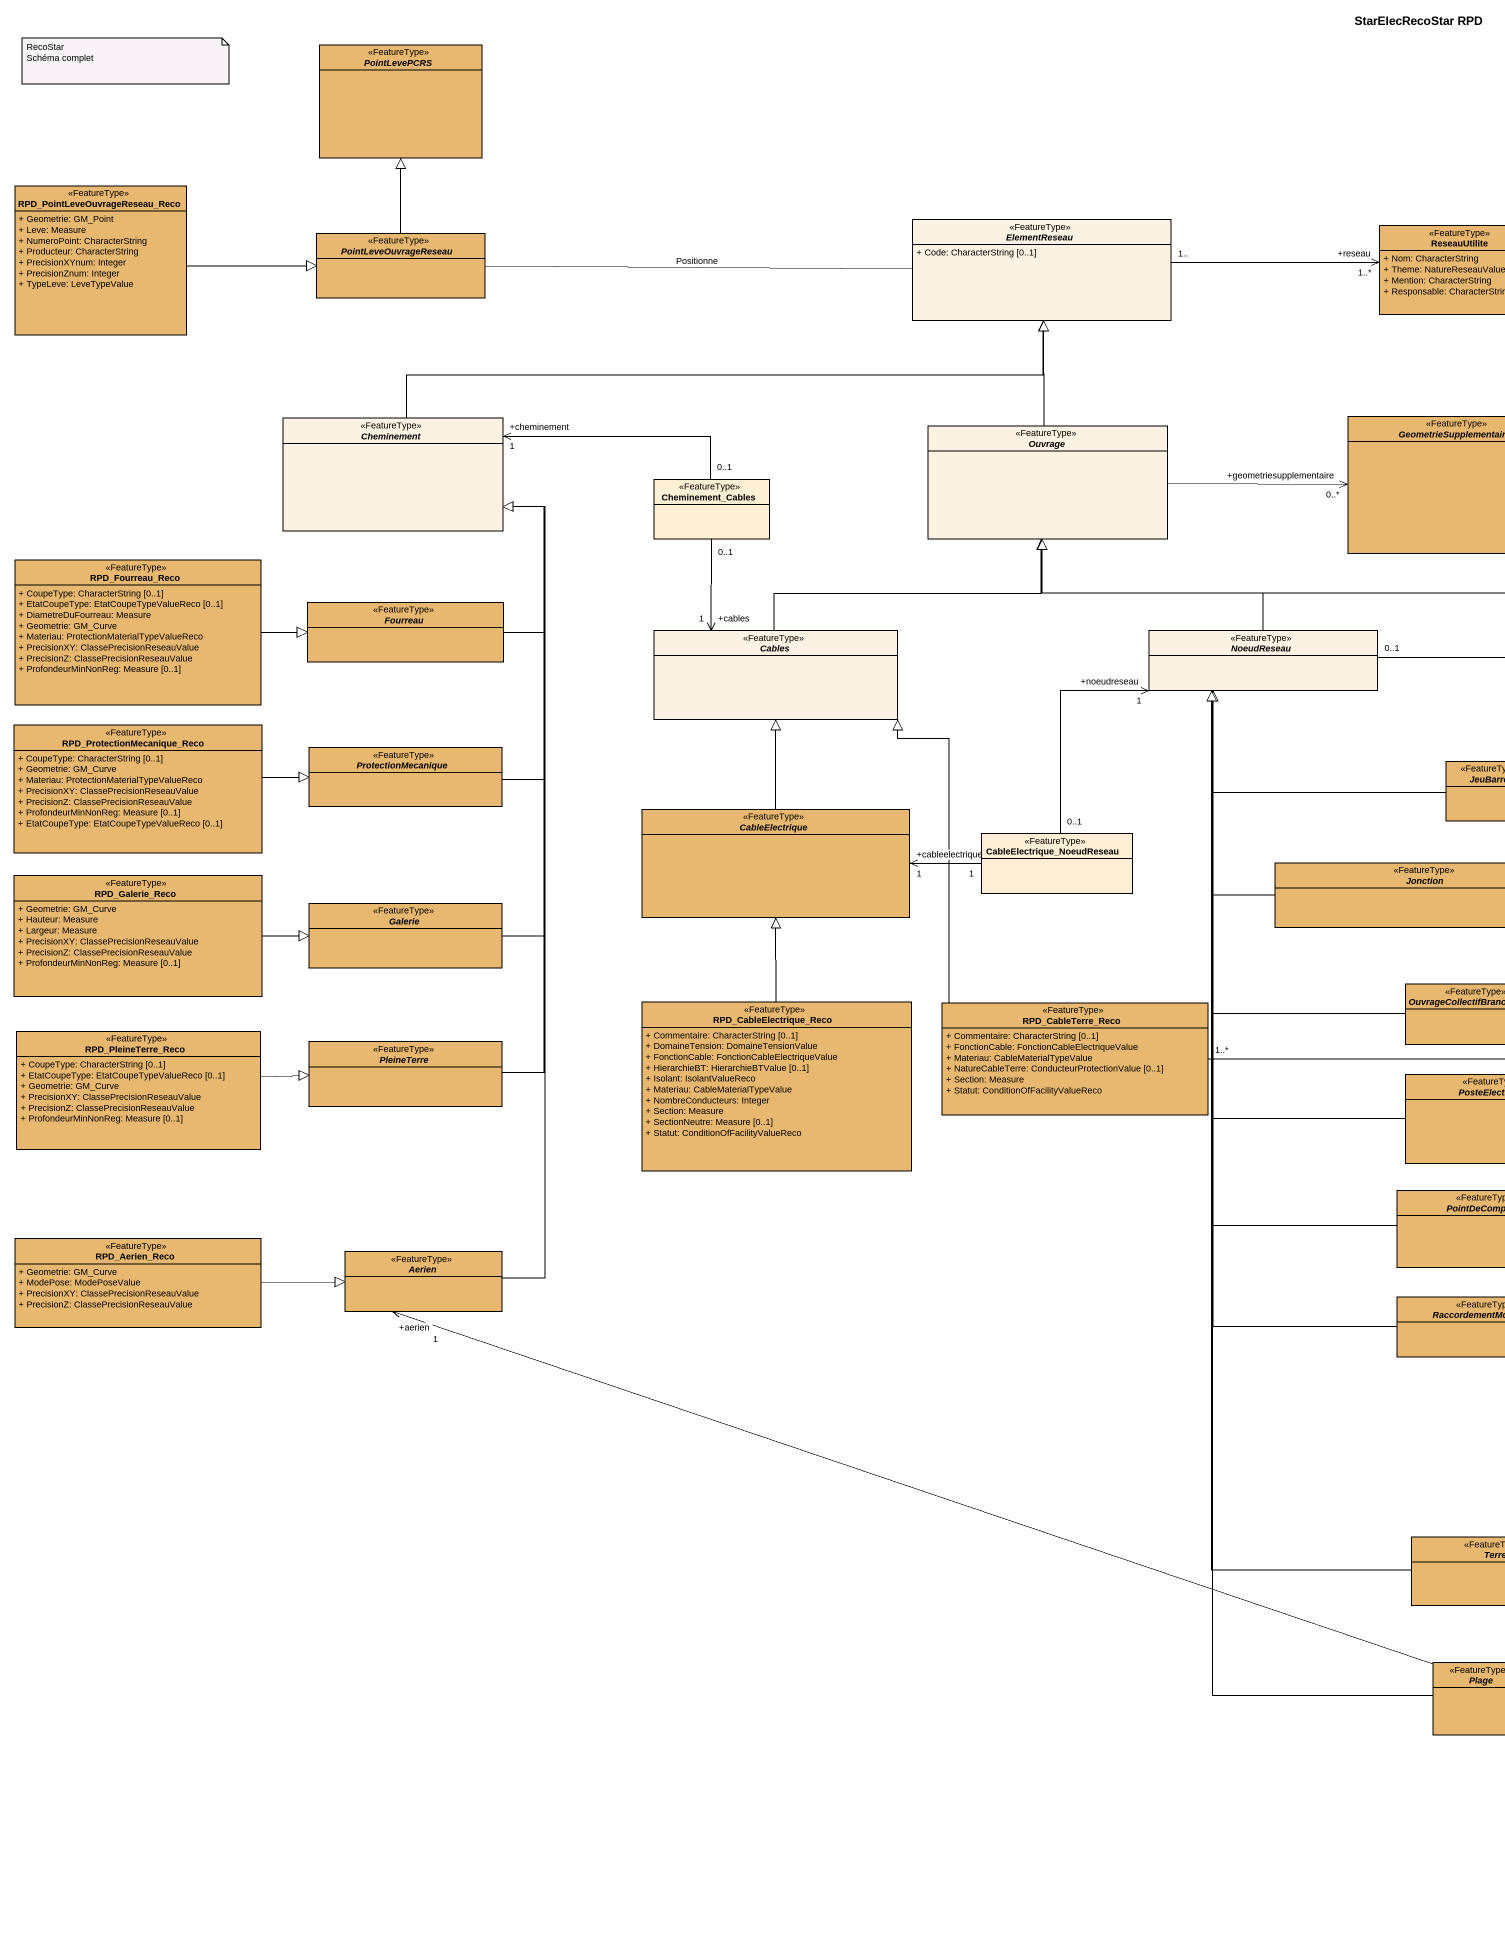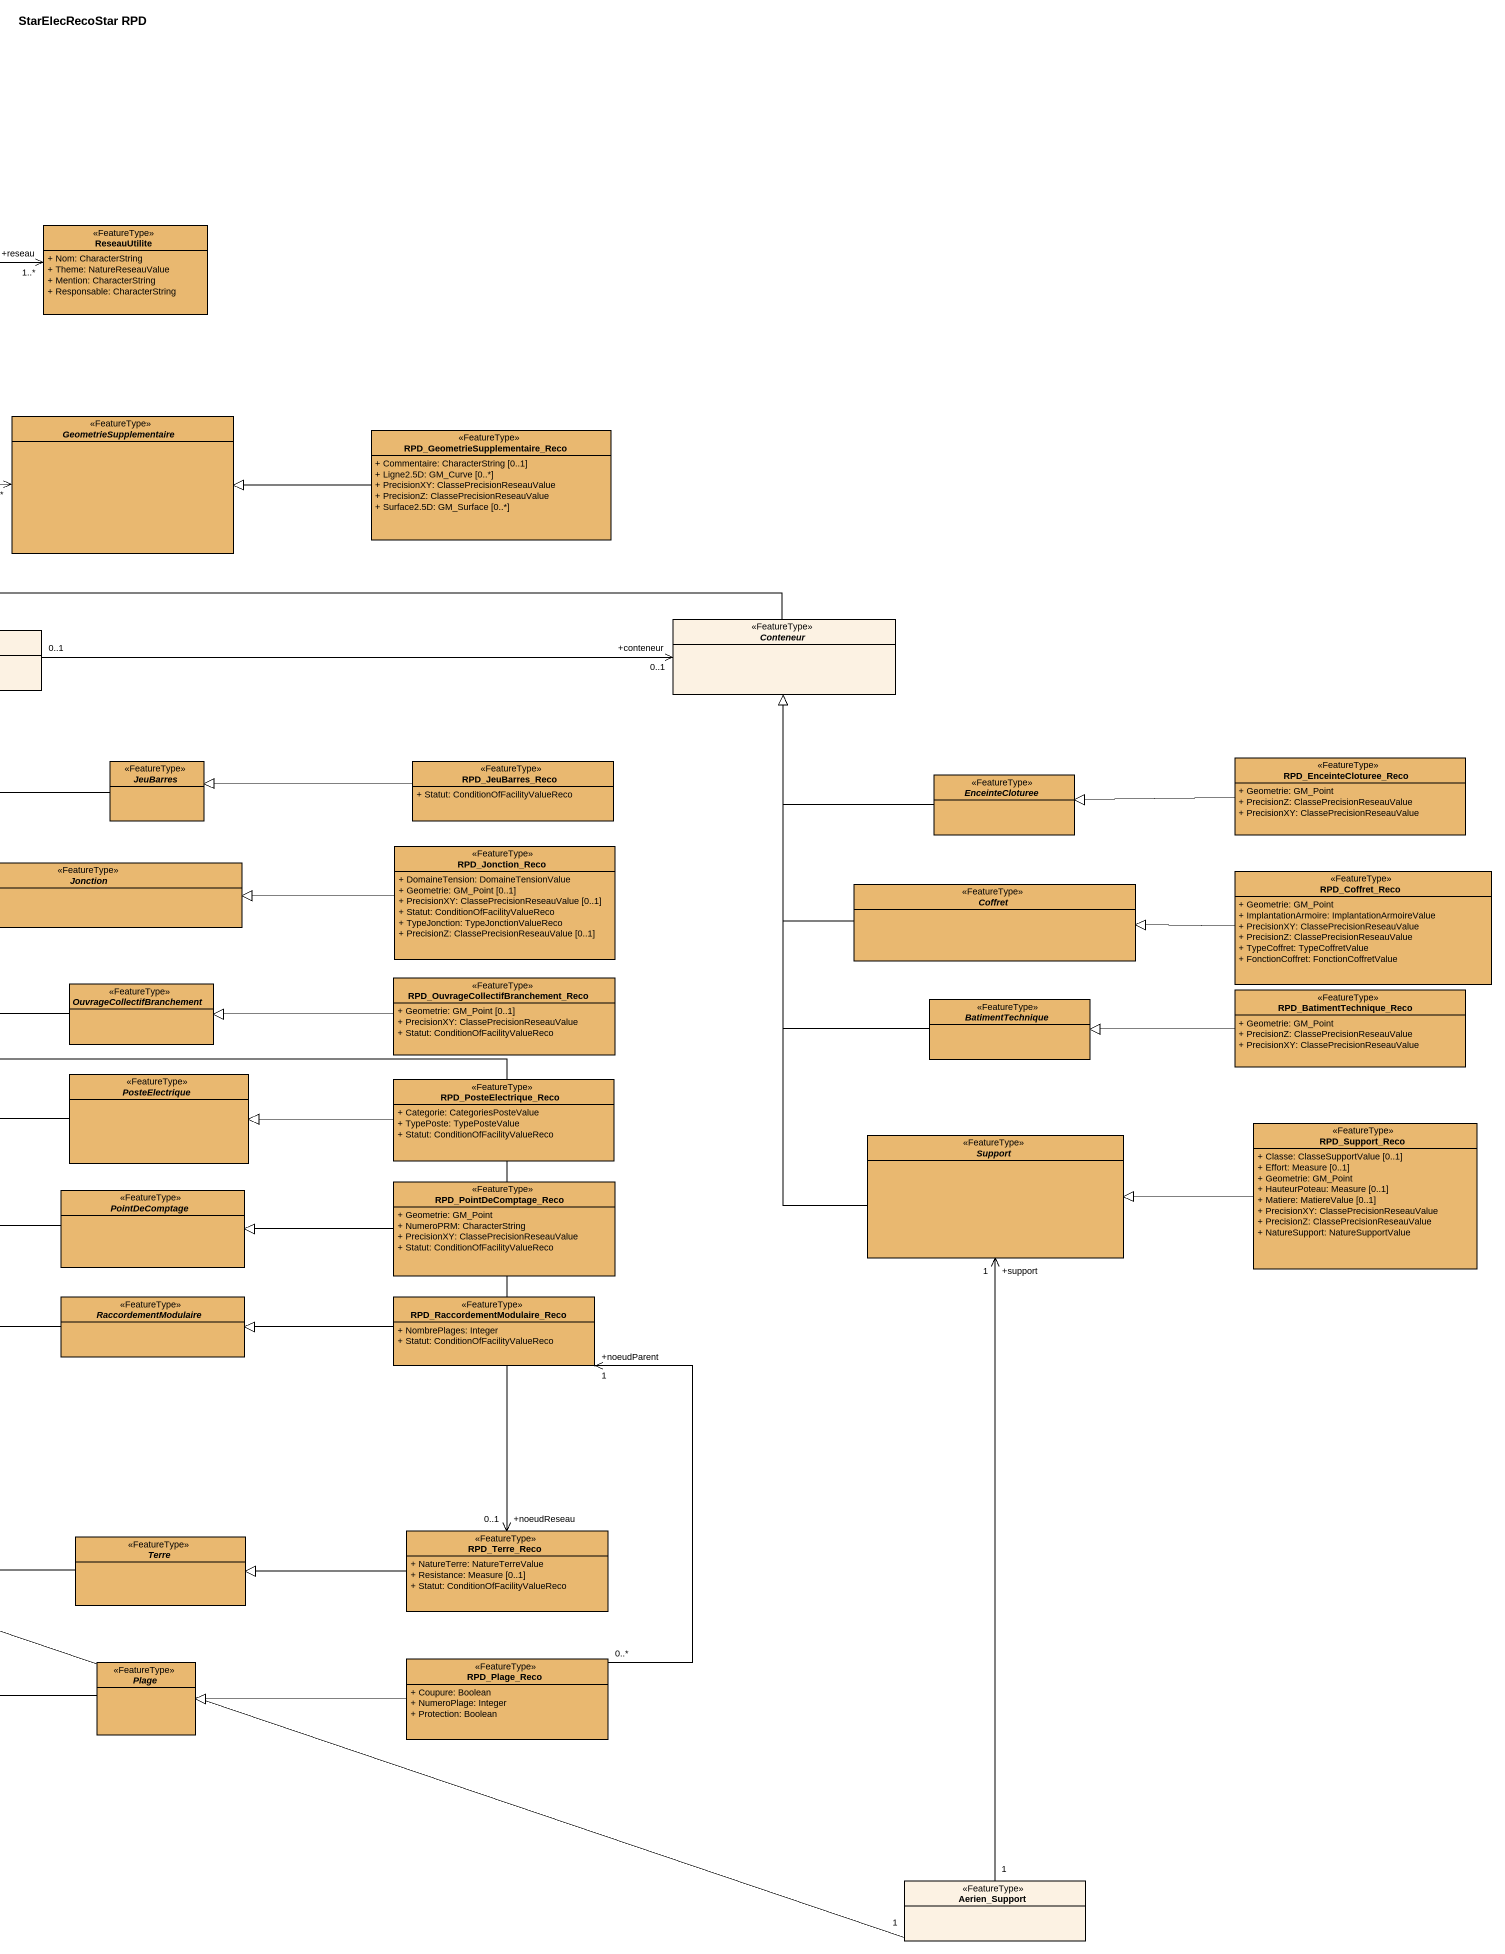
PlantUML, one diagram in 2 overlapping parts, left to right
@startuml
title StarElecRecoStar RPD
hide circle
hide empty members
skinparam classAttributeIconSize 0
abstract class PointLevePCRS <<FeatureType>> #E9B870
class "RPD_PointLeveOuvrageReseau_Reco" as RPD_PointLeveOuvrageReseau <<FeatureType>> #E9B870 {
  + Geometrie: GM_Point
  + Leve: Measure
  + NumeroPoint: CharacterString
  + Producteur: CharacterString
  + PrecisionXYnum: Integer
  + PrecisionZnum: Integer
  + TypeLeve: LeveTypeValue
}
abstract class PointLeveOuvrageReseau <<FeatureType>> #E9B870
abstract class ElementReseau <<FeatureType>> #FCF2E3 {
  + Code: CharacterString [0..1]
}
class ReseauUtilite <<FeatureType>> #E9B870 {
  + Nom: CharacterString
  + Theme: NatureReseauValue
  + Mention: CharacterString
  + Responsable: CharacterString
}
abstract class Cheminement <<FeatureType>> #FCF2E3
abstract class Ouvrage <<FeatureType>> #FCF2E3
abstract class GeometrieSupplementaire <<FeatureType>> #E9B870
class "RPD_GeometrieSupplementaire_Reco" as RPD_GeometrieSupplementaire <<FeatureType>> #E9B870 {
  + Commentaire: CharacterString [0..1]
  + Ligne2.5D: GM_Curve [0..*]
  + PrecisionXY: ClassePrecisionReseauValue
  + PrecisionZ: ClassePrecisionReseauValue
  + Surface2.5D: GM_Surface [0..*]
}
class Cheminement_Cables <<FeatureType>> #FFEFD5
class RPD_Fourreau_Reco <<FeatureType>> #E9B870 {
  + CoupeType: CharacterString [0..1]
  + EtatCoupeType: EtatCoupeTypeValueReco [0..1]
  + DiametreDuFourreau: Measure
  + Geometrie: GM_Curve
  + Materiau: ProtectionMaterialTypeValueReco
  + PrecisionXY: ClassePrecisionReseauValue
  + PrecisionZ: ClassePrecisionReseauValue
  + ProfondeurMinNonReg: Measure [0..1]
}
abstract class Fourreau <<FeatureType>> #E9B870
abstract class Cables <<FeatureType>> #FCF2E3
abstract class NoeudReseau <<FeatureType>> #FCF2E3
abstract class Conteneur <<FeatureType>> #FCF2E3
class RPD_ProtectionMecanique_Reco <<FeatureType>> #E9B870 {
  + CoupeType: CharacterString [0..1]
  + Geometrie: GM_Curve
  + Materiau: ProtectionMaterialTypeValueReco
  + PrecisionXY: ClassePrecisionReseauValue
  + PrecisionZ: ClassePrecisionReseauValue
  + ProfondeurMinNonReg: Measure [0..1]
  + EtatCoupeType: EtatCoupeTypeValueReco [0..1]
}
abstract class ProtectionMecanique <<FeatureType>> #E9B870
class RPD_EnceinteCloturee_Reco <<FeatureType>> #E9B870 {
  + Geometrie: GM_Point
  + PrecisionZ: ClassePrecisionReseauValue
  + PrecisionXY: ClassePrecisionReseauValue
}
abstract class JeuBarres <<FeatureType>> #E9B870
class RPD_JeuBarres_Reco <<FeatureType>> #E9B870 {
  + Statut: ConditionOfFacilityValueReco
}
abstract class EnceinteCloturee <<FeatureType>> #E9B870
abstract class CableElectrique <<FeatureType>> #E9B870
class CableElectrique_NoeudReseau <<FeatureType>> #FFEED5
abstract class Jonction <<FeatureType>> #E9B870
class RPD_Jonction_Reco <<FeatureType>> #E9B870 {
  + DomaineTension: DomaineTensionValue
  + Geometrie: GM_Point [0..1]
  + PrecisionXY: ClassePrecisionReseauValue [0..1]
  + Statut: ConditionOfFacilityValueReco
  + TypeJonction: TypeJonctionValueReco
  + PrecisionZ: ClassePrecisionReseauValue [0..1]
}
class RPD_Coffret_Reco <<FeatureType>> #E9B870 {
  + Geometrie: GM_Point
  + ImplantationArmoire: ImplantationArmoireValue
  + PrecisionXY: ClassePrecisionReseauValue
  + PrecisionZ: ClassePrecisionReseauValue
  + TypeCoffret: TypeCoffretValue
  + FonctionCoffret: FonctionCoffretValue
}
class RPD_Galerie_Reco <<FeatureType>> #E9B870 {
  + Geometrie: GM_Curve
  + Hauteur: Measure
  + Largeur: Measure
  + PrecisionXY: ClassePrecisionReseauValue
  + PrecisionZ: ClassePrecisionReseauValue
  + ProfondeurMinNonReg: Measure [0..1]
}
abstract class Galerie <<FeatureType>> #E9B870
abstract class Coffret <<FeatureType>> #E9B870
abstract class OuvrageCollectifBranchement <<FeatureType>> #E9B870
class "RPD_OuvrageCollectifBranchement_Reco" as RPD_OuvrageCollectifBranchem <<FeatureType>> #E9B870 {
  + Geometrie: GM_Point [0..1]
  + PrecisionXY: ClassePrecisionReseauValue
  + Statut: ConditionOfFacilityValueReco
}
class RPD_BatimentTechnique_Reco <<FeatureType>> #E9B870 {
  + Geometrie: GM_Point
  + PrecisionZ: ClassePrecisionReseauValue
  + PrecisionXY: ClassePrecisionReseauValue
}
class RPD_CableElectrique_Reco <<FeatureType>> #E9B870 {
  + Commentaire: CharacterString [0..1]
  + DomaineTension: DomaineTensionValue
  + FonctionCable: FonctionCableElectriqueValue
  + HierarchieBT: HierarchieBTValue [0..1]
  + Isolant: IsolantValueReco
  + Materiau: CableMaterialTypeValue
  + NombreConducteurs: Integer
  + Section: Measure
  + SectionNeutre: Measure [0..1]
  + Statut: ConditionOfFacilityValueReco
}
class RPD_CableTerre_Reco <<FeatureType>> #E9B870 {
  + Commentaire: CharacterString [0..1]
  + FonctionCable: FonctionCableElectriqueValue
  + Materiau: CableMaterialTypeValue
  + NatureCableTerre: ConducteurProtectionValue [0..1]
  + Section: Measure
  + Statut: ConditionOfFacilityValueReco
}
abstract class BatimentTechnique <<FeatureType>> #E9B870
class RPD_PleineTerre_Reco <<FeatureType>> #E9B870 {
  + CoupeType: CharacterString [0..1]
  + EtatCoupeType: EtatCoupeTypeValueReco [0..1]
  + Geometrie: GM_Curve
  + PrecisionXY: ClassePrecisionReseauValue
  + PrecisionZ: ClassePrecisionReseauValue
  + ProfondeurMinNonReg: Measure [0..1]
}
abstract class PleineTerre <<FeatureType>> #E9B870
abstract class PosteElectrique <<FeatureType>> #E9B870
class RPD_PosteElectrique_Reco <<FeatureType>> #E9B870 {
  + Categorie: CategoriesPosteValue
  + TypePoste: TypePosteValue
  + Statut: ConditionOfFacilityValueReco
}
abstract class Support <<FeatureType>> #E9B870
class RPD_Support_Reco <<FeatureType>> #E9B870 {
  + Classe: ClasseSupportValue [0..1]
  + Effort: Measure [0..1]
  + Geometrie: GM_Point
  + HauteurPoteau: Measure [0..1]
  + Matiere: MatiereValue [0..1]
  + PrecisionXY: ClassePrecisionReseauValue
  + PrecisionZ: ClassePrecisionReseauValue
  + NatureSupport: NatureSupportValue
}
class RPD_PointDeComptage_Reco <<FeatureType>> #E9B870 {
  + Geometrie: GM_Point
  + NumeroPRM: CharacterString
  + PrecisionXY: ClassePrecisionReseauValue
  + Statut: ConditionOfFacilityValueReco
}
abstract class PointDeComptage <<FeatureType>> #E9B870
class RPD_Aerien_Reco <<FeatureType>> #E9B870 {
  + Geometrie: GM_Curve
  + ModePose: ModePoseValue
  + PrecisionXY: ClassePrecisionReseauValue
  + PrecisionZ: ClassePrecisionReseauValue
}
abstract class Aerien <<FeatureType>> #E9B870
abstract class RaccordementModulaire <<FeatureType>> #E9B870
class "RPD_RaccordementModulaire_Reco" as RPD_RaccordementModulaire <<FeatureType>> #E9B870 {
  + NombrePlages: Integer
  + Statut: ConditionOfFacilityValueReco
}
class RPD_Terre_Reco <<FeatureType>> #E9B870 {
  + NatureTerre: NatureTerreValue
  + Resistance: Measure [0..1]
  + Statut: ConditionOfFacilityValueReco
}
abstract class Terre <<FeatureType>> #E9B870
abstract class Plage <<FeatureType>> #E9B870
class RPD_Plage_Reco <<FeatureType>> #E9B870 {
  + Coupure: Boolean
  + NumeroPlage: Integer
  + Protection: Boolean
}
class Aerien_Support <<FeatureType>>
RPD_PointLeveOuvrageReseau -right-|> PointLeveOuvrageReseau
PointLeveOuvrageReseau -up-|> PointLevePCRS
ElementReseau -left- PointLeveOuvrageReseau : Positionne
ElementReseau "1.." -right-> "+reseau\n1..*" ReseauUtilite
Cheminement -right-|> ElementReseau
Cheminement "+cheminement\n1" <-right- "0..1" Cheminement_Cables
Ouvrage -up-|> ElementReseau
Ouvrage -right-> "+geometriesupplementaire\n0..*" GeometrieSupplementaire
RPD_GeometrieSupplementaire -left-|> GeometrieSupplementaire
RPD_Fourreau_Reco -right-|> Fourreau
Fourreau -up-|> Cheminement
Cables -up-|> Ouvrage
Cables "+cables\n1" <-up- "0..1" Cheminement_Cables
NoeudReseau -up-|> Ouvrage
NoeudReseau "0..1" -right-> "+conteneur\n0..1" Conteneur
NoeudReseau "+noeudreseau\n1" <-- "0..1" CableElectrique_NoeudReseau
Conteneur -left-|> Ouvrage
RPD_ProtectionMecanique_Reco -right-|> ProtectionMecanique
ProtectionMecanique -up-|> Cheminement
RPD_EnceinteCloturee_Reco -left-|> EnceinteCloturee
JeuBarres -left-|> NoeudReseau
RPD_JeuBarres_Reco -left-|> JeuBarres
EnceinteCloturee -up-|> Conteneur
CableElectrique -up-|> Cables
CableElectrique "+cableelectrique\n1" <-right- "1" CableElectrique_NoeudReseau
Jonction -up-|> NoeudReseau
RPD_Jonction_Reco -left-|> Jonction
RPD_Coffret_Reco -left-|> Coffret
RPD_Galerie_Reco -right-|> Galerie
Galerie -up-|> Cheminement
Coffret -up-|> Conteneur
OuvrageCollectifBranchement -up-|> NoeudReseau
RPD_OuvrageCollectifBranchem -left-|> OuvrageCollectifBranchement
RPD_BatimentTechnique_Reco -left-|> BatimentTechnique
RPD_CableElectrique_Reco -up-|> CableElectrique
RPD_CableTerre_Reco -up-|> Cables
RPD_CableTerre_Reco "1..*" --> "+noeudReseau\n0..1" RPD_Terre_Reco
BatimentTechnique -up-|> Conteneur
RPD_PleineTerre_Reco -right-|> PleineTerre
PleineTerre -up-|> Cheminement
PosteElectrique -up-|> NoeudReseau
RPD_PosteElectrique_Reco -left-|> PosteElectrique
Support -up-|> Conteneur
RPD_Support_Reco -left-|> Support
RPD_PointDeComptage_Reco -left-|> PointDeComptage
PointDeComptage -up-|> NoeudReseau
RPD_Aerien_Reco -right-|> Aerien
Aerien -up-|> Cheminement
RaccordementModulaire -up-|> NoeudReseau
RPD_RaccordementModulaire -left-|> RaccordementModulaire
RPD_Terre_Reco -left-|> Terre
Terre -up-|> NoeudReseau
Plage -up-|> NoeudReseau
RPD_Plage_Reco "0..*" -up-> "+noeudParent\n1" RPD_RaccordementModulaire
RPD_Plage_Reco -left-|> Plage
Aerien_Support "1" -up-> "+support\n1" Support
Aerien_Support "1" -left-> "+aerien\n1" Aerien
note as N1
  RecoStar
  Schéma complet
end note
@enduml
